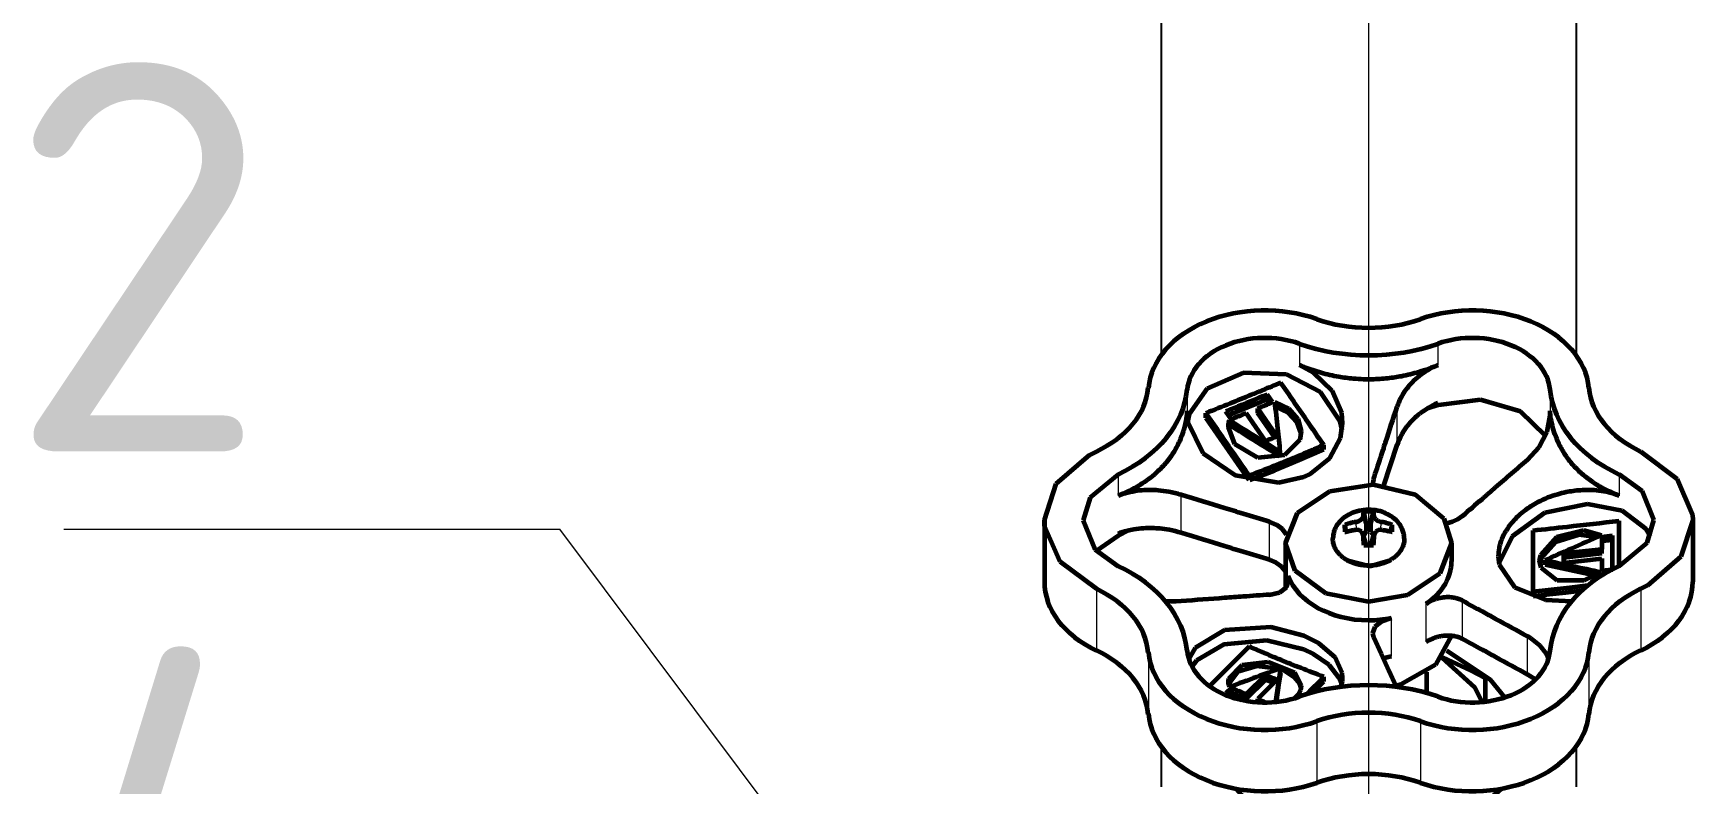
# Model space of a CAD drawing. Header units: millimetres. Extents: x -718 to 68664, y -49984 to -979.
# Drawn here: x 13540 to 14820, y -23322 to -22744 of the extents above; entities that cross this region are included whole.
import ezdxf

# ---------------------------------------------------------------- set-up
doc = ezdxf.new("R2010")
doc.units = ezdxf.units.MM
doc.linetypes.add('K5LT_BASIC', pattern=[0])
doc.layers.add('Text', color=7, linetype='Continuous', lineweight=15)
doc.layers.add('ХВС (В1)_20', color=5, linetype='Continuous', lineweight=25)
doc.layers.add('Системный слой (1)', color=7, linetype='Continuous', true_color=0xc26c6c6c)
doc.styles.add('ISOCPEUR', font='isocpeur.ttf', dxfattribs={"width": 0.65})

# ---------------------------------------------------------------- blocks, each defined once
blk = doc.blocks.new('U656')
at = {"layer": 'Системный слой (1)', "color": 150, "linetype": 'K5LT_BASIC', "lineweight": 60, "true_color": 0x0080ff}
for p, q in [((799.53, 147.5), (800.69, 148.54)), ((797.37, 144.04), (799.53, 147.5)), ((796.35, 139.66), (797.37, 144.04)), ((796.63, 135.07), (796.35, 139.66)), ((798.16, 131), (796.63, 135.07)), ((811.36, 132.31), (809.13, 128.94)), ((800.69, 128.1), (798.16, 131)), ((809.13, 128.94), (807.74, 127.82))]:
    blk.add_line(p, q, dxfattribs=at)
blk = doc.blocks.new('U665')
at = {"layer": 'Системный слой (1)', "color": 150, "linetype": 'K5LT_BASIC', "lineweight": 60, "true_color": 0x0080ff}
for p, q in [((816.36, 116.81), (816.1, 117.34)), ((818.59, 114.24), (816.36, 116.81)), ((826.7, 117.34), (824.6, 114.54)), ((821.4, 113.32), (818.59, 114.24)), ((824.6, 114.54), (821.85, 113.34)), ((821.85, 113.34), (821.4, 113.32))]:
    blk.add_line(p, q, dxfattribs=at)
blk = doc.blocks.new('U666')
at = {"layer": 'Системный слой (1)', "color": 150, "linetype": 'K5LT_BASIC', "lineweight": 60, "true_color": 0x0080ff}
for p, q in [((830.27, 132.94), (830.26, 132.99)), ((830.68, 129.68), (830.27, 132.94)), ((829.79, 126.61), (830.68, 129.68)), ((827.9, 124.67), (829.79, 126.61))]:
    blk.add_line(p, q, dxfattribs=at)
blk = doc.blocks.new('U667')
at = {"layer": 'Системный слой (1)', "color": 150, "linetype": 'K5LT_BASIC', "lineweight": 60, "true_color": 0x0080ff}
for p, q in [((817.86, 119), (819.65, 116.85)), ((823.65, 117.23), (824.93, 119)), ((819.65, 116.85), (821.4, 116.32)), ((821.4, 116.32), (823.65, 117.23))]:
    blk.add_line(p, q, dxfattribs=at)
blk = doc.blocks.new('U668')
at = {"layer": 'Системный слой (1)', "color": 150, "linetype": 'K5LT_BASIC', "lineweight": 60, "true_color": 0x0080ff}
for p, q in [((818.19, 162.09), (820.94, 163.3)), ((820.94, 163.3), (821.4, 163.32)), ((821.4, 163.32), (824.2, 162.4)), ((816.1, 159.3), (818.19, 162.09)), ((824.2, 162.4), (826.43, 159.82)), ((826.43, 159.82), (826.7, 159.3))]:
    blk.add_line(p, q, dxfattribs=at)
blk = doc.blocks.new('U669')
at = {"layer": 'Системный слой (1)', "color": 150, "linetype": 'K5LT_BASIC', "lineweight": 60, "true_color": 0x0080ff}
for p, q in [((821.4, 160.32), (819.15, 159.41)), ((823.15, 159.78), (821.4, 160.32)), ((819.15, 159.41), (817.86, 157.64)), ((824.93, 157.64), (823.15, 159.78))]:
    blk.add_line(p, q, dxfattribs=at)
blk = doc.blocks.new('U670')
at = {"layer": 'Системный слой (1)', "color": 150, "linetype": 'K5LT_BASIC', "lineweight": 60, "true_color": 0x0080ff}
for p, q in [((808.74, 135.83), (808.63, 136.24)), ((810.24, 133.15), (808.74, 135.83)), ((812.51, 131.94), (810.24, 133.15))]:
    blk.add_line(p, q, dxfattribs=at)
blk = doc.blocks.new('U671')
at = {"layer": 'Системный слой (1)', "color": 150, "linetype": 'K5LT_BASIC', "lineweight": 60, "true_color": 0x0080ff}
for p, q in [((817.51, 143.97), (819.63, 144.72)), ((819.63, 144.72), (821.96, 143.8)), ((815.75, 141.62), (817.51, 143.97)), ((821.96, 143.8), (823.63, 141.32)), ((815.1, 138.32), (815.75, 141.62)), ((823.63, 141.32), (824.15, 137.98)), ((815.63, 135.32), (815.1, 138.32)), ((824.15, 137.98), (823.38, 134.74)), ((817.3, 132.83), (815.63, 135.32)), ((823.38, 134.74), (821.54, 132.52)), ((819.63, 131.92), (817.3, 132.83)), ((821.54, 132.52), (819.63, 131.92))]:
    blk.add_line(p, q, dxfattribs=at)
blk = doc.blocks.new('U672')
at = {"layer": 'Системный слой (1)', "color": 150, "linetype": 'K5LT_BASIC', "lineweight": 60, "true_color": 0x0080ff}
for p, q in [((821.04, 145.41), (821.27, 145.95)), ((820.3, 144.65), (820.71, 144.97)), ((820.71, 144.97), (821.04, 145.41))]:
    blk.add_line(p, q, dxfattribs=at)
blk = doc.blocks.new('U673')
at = {"layer": 'Системный слой (1)', "color": 150, "linetype": 'K5LT_BASIC', "lineweight": 60, "true_color": 0x0080ff}
for p, q in [((815.66, 145.95), (815.84, 145.18)), ((815.84, 145.18), (816.24, 144.66)), ((816.24, 144.66), (816.78, 144.47)), ((816.78, 144.47), (816.89, 144.47)), ((816.89, 144.47), (817.01, 144.49)), ((817.01, 144.49), (817.12, 144.53))]:
    blk.add_line(p, q, dxfattribs=at)
blk = doc.blocks.new('U674')
at = {"layer": 'Системный слой (1)', "color": 150, "linetype": 'K5LT_BASIC', "lineweight": 60, "true_color": 0x0080ff}
for p, q in [((818.34, 145.95), (818.13, 145.46)), ((817.84, 145.04), (817.48, 144.72)), ((818.13, 145.46), (817.84, 145.04))]:
    blk.add_line(p, q, dxfattribs=at)
blk = doc.blocks.new('U675')
at = {"layer": 'Системный слой (1)', "color": 150, "linetype": 'K5LT_BASIC', "lineweight": 60, "true_color": 0x0080ff}
for p, q in [((815.14, 153.57), (815.15, 153.99)), ((815.14, 153.17), (815.14, 153.57)), ((815.16, 152.77), (815.14, 153.17))]:
    blk.add_line(p, q, dxfattribs=at)
blk = doc.blocks.new('U676')
at = {"layer": 'Системный слой (1)', "color": 150, "linetype": 'K5LT_BASIC', "lineweight": 60, "true_color": 0x0080ff}
for p, q in [((811.11, 137.36), (809.83, 136.78)), ((812.39, 137.94), (811.11, 137.36)), ((809.83, 136.78), (808.55, 136.2))]:
    blk.add_line(p, q, dxfattribs=at)
blk = doc.blocks.new('U677')
at = {"layer": 'Системный слой (1)', "color": 150, "linetype": 'K5LT_BASIC', "lineweight": 60, "true_color": 0x0080ff}
for p, q in [((812.49, 137.98), (812.39, 137.94)), ((812.59, 138), (812.49, 137.98)), ((812.7, 138.01), (812.59, 138)), ((813.19, 137.83), (812.7, 138.01)), ((813.6, 137.31), (813.19, 137.83)), ((813.86, 136.56), (813.6, 137.31))]:
    blk.add_line(p, q, dxfattribs=at)
blk = doc.blocks.new('U678')
at = {"layer": 'Системный слой (1)', "color": 150, "linetype": 'K5LT_BASIC', "lineweight": 60, "true_color": 0x0080ff}
for p, q in [((811.74, 125.12), (812.28, 125.78)), ((812.28, 125.78), (812.46, 126.08)), ((810.71, 124.45), (811.12, 124.64)), ((811.12, 124.64), (811.74, 125.12))]:
    blk.add_line(p, q, dxfattribs=at)
blk = doc.blocks.new('U679')
at = {"layer": 'Системный слой (1)', "color": 150, "linetype": 'K5LT_BASIC', "lineweight": 60, "true_color": 0x0080ff}
for p, q in [((824.28, 138), (824.15, 138.01)), ((824.41, 137.98), (824.28, 138)), ((824.54, 137.94), (824.41, 137.98))]:
    blk.add_line(p, q, dxfattribs=at)
blk = doc.blocks.new('U680')
at = {"layer": 'Системный слой (1)', "color": 150, "linetype": 'K5LT_BASIC', "lineweight": 60, "true_color": 0x0080ff}
for p, q in [((809.11, 125.46), (809.26, 125.65)), ((809.26, 125.65), (809.39, 125.86)), ((809.39, 125.86), (809.52, 126.08))]:
    blk.add_line(p, q, dxfattribs=at)
blk = doc.blocks.new('U681')
at = {"layer": 'Системный слой (1)', "color": 150, "linetype": 'K5LT_BASIC', "lineweight": 60, "true_color": 0x0080ff}
for p, q in [((826.05, 126.08), (827.04, 125.17)), ((827.04, 125.17), (828.22, 124.55)), ((828.22, 124.55), (829.46, 124.32)), ((829.46, 124.32), (829.52, 124.32)), ((829.52, 124.32), (829.62, 124.32)), ((829.62, 124.32), (829.72, 124.32)), ((829.72, 124.32), (829.82, 124.33))]:
    blk.add_line(p, q, dxfattribs=at)
blk = doc.blocks.new('U682')
at = {"layer": 'Системный слой (1)', "color": 150, "linetype": 'K5LT_BASIC', "lineweight": 60, "true_color": 0x0080ff}
for p, q in [((810.73, 137.19), (810.81, 136.99)), ((810.81, 136.99), (810.87, 136.78)), ((810.87, 136.78), (810.93, 136.56))]:
    blk.add_line(p, q, dxfattribs=at)
blk = doc.blocks.new('U683')
at = {"layer": 'Системный слой (1)', "color": 150, "linetype": 'K5LT_BASIC', "lineweight": 60, "true_color": 0x0080ff}
for p, q in [((821.17, 132.3), (821.29, 131.85)), ((821.29, 131.85), (821.48, 131.43)), ((821.48, 131.43), (821.73, 131.07))]:
    blk.add_line(p, q, dxfattribs=at)
blk = doc.blocks.new('U684')
at = {"layer": 'Системный слой (1)', "color": 150, "linetype": 'K5LT_BASIC', "lineweight": 60, "true_color": 0x0080ff}
for p, q in [((817.98, 128.25), (816.22, 127.05)), ((818.62, 128.32), (817.98, 128.25)), ((816.22, 127.05), (815.26, 124.68)), ((815.26, 124.68), (815.15, 122.65))]:
    blk.add_line(p, q, dxfattribs=at)
blk = doc.blocks.new('U685')
at = {"layer": 'Системный слой (1)', "color": 150, "linetype": 'K5LT_BASIC', "lineweight": 60, "true_color": 0x0080ff}
for p, q in [((820.15, 127.25), (818.09, 128.27)), ((821.97, 124.72), (820.15, 127.25)), ((822.64, 121.43), (821.97, 124.72)), ((822.11, 118.76), (822.64, 121.43)), ((820.7, 116.91), (822.11, 118.76)), ((820.14, 116.59), (820.7, 116.91))]:
    blk.add_line(p, q, dxfattribs=at)
blk = doc.blocks.new('U686')
at = {"layer": 'Системный слой (1)', "color": 150, "linetype": 'K5LT_BASIC', "lineweight": 60, "true_color": 0x0080ff}
for p, q in [((810.59, 151.6), (810.13, 151.95)), ((811.83, 149.48), (810.59, 151.6)), ((812.12, 146.17), (811.83, 149.48)), ((811.43, 143.32), (812.12, 146.17)), ((810.24, 141.35), (811.07, 142.57)), ((811.07, 142.57), (811.43, 143.32)), ((809.26, 140.58), (810.24, 141.35)), ((808.74, 140.39), (809.26, 140.58))]:
    blk.add_line(p, q, dxfattribs=at)
blk = doc.blocks.new('U687')
at = {"layer": 'Системный слой (1)', "color": 150, "linetype": 'K5LT_BASIC', "lineweight": 60, "true_color": 0x0080ff}
for p, q in [((829.52, 152.32), (828.93, 152.27)), ((829.62, 152.32), (829.52, 152.32)), ((829.72, 152.31), (829.62, 152.32)), ((829.82, 152.31), (829.72, 152.31)), ((826.57, 151.09), (824.86, 148.6)), ((828.93, 152.27), (826.57, 151.09)), ((824.86, 148.6), (824.31, 145.24)), ((824.31, 145.24), (824.75, 143.32))]:
    blk.add_line(p, q, dxfattribs=at)
blk = doc.blocks.new('U688')
at = {"layer": 'Системный слой (1)', "color": 150, "linetype": 'K5LT_BASIC', "lineweight": 60, "true_color": 0x0080ff}
for p, q in [((829.56, 152.15), (828.98, 152.28)), ((831.54, 150.76), (829.56, 152.15)), ((832.77, 147.98), (831.54, 150.76)), ((832.62, 144.64), (832.77, 147.98)), ((831.27, 142.03), (832.62, 144.64)), ((829, 140.5), (831.27, 142.03)), ((828.34, 140.35), (829, 140.5))]:
    blk.add_line(p, q, dxfattribs=at)
blk = doc.blocks.new('U689')
at = {"layer": 'Системный слой (1)', "color": 150, "linetype": 'K5LT_BASIC', "lineweight": 60, "true_color": 0x0080ff}
for p, q in [((832.76, 142.58), (833.35, 143.65)), ((824.75, 143.32), (825.01, 142.77)), ((825.01, 142.77), (826.18, 141.32)), ((831.36, 141.13), (832.76, 142.58)), ((826.18, 141.32), (827.72, 140.49)), ((829.65, 140.39), (831.36, 141.13)), ((827.72, 140.49), (828.87, 140.32)), ((828.87, 140.32), (829.65, 140.39))]:
    blk.add_line(p, q, dxfattribs=at)
blk = doc.blocks.new('U690')
at = {"layer": 'Системный слой (1)', "color": 150, "linetype": 'K5LT_BASIC', "lineweight": 60, "true_color": 0x0080ff}
for p, q in [((810.84, 140.91), (811.9, 142.13)), ((811.9, 142.13), (812.5, 143.32)), ((809.64, 140.35), (810.84, 140.91)), ((808.55, 140.45), (808.79, 140.38)), ((808.79, 140.38), (809.03, 140.33)), ((809.03, 140.33), (809.28, 140.32)), ((809.28, 140.32), (809.64, 140.35))]:
    blk.add_line(p, q, dxfattribs=at)
blk = doc.blocks.new('U691')
at = {"layer": 'Системный слой (1)', "color": 150, "linetype": 'K5LT_BASIC', "lineweight": 60, "true_color": 0x0080ff}
for p, q in [((811.57, 151.68), (810.71, 152.18)), ((812.92, 149.44), (811.57, 151.68)), ((813.16, 145.85), (812.92, 149.44)), ((812.5, 143.32), (813.16, 145.85))]:
    blk.add_line(p, q, dxfattribs=at)
blk = doc.blocks.new('U692')
at = {"layer": 'Системный слой (1)', "color": 150, "linetype": 'K5LT_BASIC', "lineweight": 60, "true_color": 0x0080ff}
for p, q in [((815.55, 125.64), (815.69, 124.39)), ((815.69, 124.39), (815.83, 123.13)), ((815.83, 123.13), (815.97, 121.87))]:
    blk.add_line(p, q, dxfattribs=at)
blk = doc.blocks.new('U693')
at = {"layer": 'Системный слой (1)', "color": 150, "linetype": 'K5LT_BASIC', "lineweight": 60, "true_color": 0x0080ff}
for p, q in [((817.68, 123.4), (817.96, 124.71)), ((817.4, 122.09), (817.68, 123.4)), ((817.12, 120.78), (817.4, 122.09))]:
    blk.add_line(p, q, dxfattribs=at)
blk = doc.blocks.new('U694')
at = {"layer": 'Системный слой (1)', "color": 150, "linetype": 'K5LT_BASIC', "lineweight": 60, "true_color": 0x0080ff}
for p, q in [((818.47, 125.02), (818.09, 125.11)), ((819.7, 123.91), (818.47, 125.02)), ((820.26, 122.08), (819.7, 123.91)), ((820.08, 120.76), (820.26, 122.08))]:
    blk.add_line(p, q, dxfattribs=at)
blk = doc.blocks.new('U695')
at = {"layer": 'Системный слой (1)', "color": 150, "linetype": 'K5LT_BASIC', "lineweight": 60, "true_color": 0x0080ff}
for p, q in [((816.75, 123.78), (817.73, 125.02)), ((817.73, 125.02), (818.27, 125.13)), ((818.27, 125.13), (818.73, 125.05)), ((818.73, 125.05), (820.12, 123.81)), ((816.75, 121.69), (816.75, 123.78)), ((820.12, 123.81), (820.62, 121.72)), ((817.39, 120.37), (816.75, 121.69)), ((820.62, 121.72), (820.25, 120.37))]:
    blk.add_line(p, q, dxfattribs=at)
blk = doc.blocks.new('U696')
at = {"layer": 'Системный слой (1)', "color": 150, "linetype": 'K5LT_BASIC', "lineweight": 60, "true_color": 0x0080ff}
for p, q in [((815.91, 125.64), (816.06, 124.23)), ((816.06, 124.23), (816.22, 122.81)), ((816.22, 122.81), (816.38, 121.39))]:
    blk.add_line(p, q, dxfattribs=at)
blk = doc.blocks.new('U697')
at = {"layer": 'Системный слой (1)', "color": 150, "linetype": 'K5LT_BASIC', "lineweight": 60, "true_color": 0x0080ff}
for p, q in [((824.5, 147.49), (825.24, 145.58)), ((825.24, 145.58), (826.02, 143.68)), ((826.02, 143.68), (826.84, 141.78))]:
    blk.add_line(p, q, dxfattribs=at)
blk = doc.blocks.new('U698')
at = {"layer": 'Системный слой (1)', "color": 150, "linetype": 'K5LT_BASIC', "lineweight": 60, "true_color": 0x0080ff}
for p, q in [((829.9, 148.13), (829.5, 149.13)), ((830.31, 147.12), (829.9, 148.13)), ((830.73, 146.12), (830.31, 147.12))]:
    blk.add_line(p, q, dxfattribs=at)
blk = doc.blocks.new('U699')
at = {"layer": 'Системный слой (1)', "color": 150, "linetype": 'K5LT_BASIC', "lineweight": 60, "true_color": 0x0080ff}
for p, q in [((808.55, 149.04), (808.69, 149.09)), ((808.69, 149.09), (808.83, 149.12)), ((808.83, 149.12), (808.97, 149.13)), ((808.97, 149.13), (809.21, 149.1)), ((809.21, 149.1), (810.25, 148.08)), ((810.25, 148.08), (810.49, 146.1)), ((810.49, 146.1), (809.66, 144.04)), ((807.96, 143.76), (807.67, 144.07)), ((808.3, 143.57), (807.96, 143.76)), ((808.65, 143.51), (808.3, 143.57)), ((809.66, 144.04), (808.65, 143.51))]:
    blk.add_line(p, q, dxfattribs=at)
blk = doc.blocks.new('U700')
at = {"layer": 'Системный слой (1)', "color": 150, "linetype": 'K5LT_BASIC', "lineweight": 60, "true_color": 0x0080ff}
for p, q in [((808.92, 145.85), (809.01, 146.07)), ((809.01, 146.07), (809.1, 146.28)), ((808.84, 145.64), (808.92, 145.85))]:
    blk.add_line(p, q, dxfattribs=at)
blk = doc.blocks.new('U701')
at = {"layer": 'Системный слой (1)', "color": 150, "linetype": 'K5LT_BASIC', "lineweight": 60, "true_color": 0x0080ff}
for p, q in [((828.5, 149.1), (828.38, 149.12)), ((828.62, 149.08), (828.5, 149.1)), ((828.74, 149.04), (828.62, 149.08)), ((829.68, 144.51), (830.15, 145.49)), ((830.15, 145.49), (830.16, 145.5)), ((828.07, 143.52), (828.94, 143.82)), ((828.94, 143.82), (829.68, 144.51))]:
    blk.add_line(p, q, dxfattribs=at)
blk = doc.blocks.new('U702')
at = {"layer": 'Системный слой (1)', "color": 150, "linetype": 'K5LT_BASIC', "lineweight": 60, "true_color": 0x0080ff}
for p, q in [((807.72, 148.53), (807.55, 148.13)), ((807.88, 148.92), (807.72, 148.53)), ((808.05, 149.32), (807.88, 148.92))]:
    blk.add_line(p, q, dxfattribs=at)
blk = doc.blocks.new('U703')
at = {"layer": 'Системный слой (1)', "color": 150, "linetype": 'K5LT_BASIC', "lineweight": 60, "true_color": 0x0080ff}
for p, q in [((809.63, 149.57), (808.61, 150.58)), ((810.65, 148.55), (809.63, 149.57)), ((811.67, 147.54), (810.65, 148.55))]:
    blk.add_line(p, q, dxfattribs=at)
blk = doc.blocks.new('U704')
at = {"layer": 'Системный слой (1)', "color": 150, "linetype": 'K5LT_BASIC', "lineweight": 60, "true_color": 0x0080ff}
for p, q in [((808.42, 142.67), (807.97, 143.12)), ((808.87, 142.22), (808.42, 142.67)), ((809.32, 141.78), (808.87, 142.22))]:
    blk.add_line(p, q, dxfattribs=at)
blk = doc.blocks.new('U705')
at = {"layer": 'Системный слой (1)', "color": 150, "linetype": 'K5LT_BASIC', "lineweight": 60, "true_color": 0x0080ff}
for p, q in [((809.71, 148.42), (808.79, 149.11)), ((810.15, 146.95), (809.71, 148.42)), ((809.94, 145.23), (810.15, 146.95)), ((809.31, 144.05), (809.75, 144.73)), ((809.75, 144.73), (809.91, 145.12)), ((808.47, 143.53), (808.78, 143.63)), ((808.78, 143.63), (809.31, 144.05))]:
    blk.add_line(p, q, dxfattribs=at)
blk = doc.blocks.new('U706')
at = {"layer": 'Системный слой (1)', "color": 150, "linetype": 'K5LT_BASIC', "lineweight": 60, "true_color": 0x0080ff}
for p, q in [((808.14, 145.34), (807.4, 145.45)), ((808.88, 145.23), (808.14, 145.34)), ((809.62, 145.12), (808.88, 145.23))]:
    blk.add_line(p, q, dxfattribs=at)
blk = doc.blocks.new('U707')
at = {"layer": 'Системный слой (1)', "color": 150, "linetype": 'K5LT_BASIC', "lineweight": 60, "true_color": 0x0080ff}
for p, q in [((808.12, 142.62), (808.4, 142.34)), ((808.4, 142.34), (808.68, 142.06)), ((808.68, 142.06), (808.96, 141.78))]:
    blk.add_line(p, q, dxfattribs=at)
blk = doc.blocks.new('U708')
at = {"layer": 'Системный слой (1)', "color": 150, "linetype": 'K5LT_BASIC', "lineweight": 60, "true_color": 0x0080ff}
for p, q in [((826.21, 146.87), (827.26, 148.63)), ((827.26, 148.63), (828.56, 149.13)), ((828.56, 149.13), (828.74, 149.12)), ((828.74, 149.12), (828.92, 149.09)), ((828.92, 149.09), (829.1, 149.04)), ((826.4, 144.8), (826.21, 146.87)), ((827.6, 143.63), (826.4, 144.8)), ((830.53, 145.54), (830.02, 144.48)), ((828.25, 143.51), (827.6, 143.63)), ((829.21, 143.77), (828.25, 143.51)), ((830.02, 144.48), (829.21, 143.77))]:
    blk.add_line(p, q, dxfattribs=at)
blk = doc.blocks.new('U709')
at = {"layer": 'Системный слой (1)', "color": 150, "linetype": 'K5LT_BASIC', "lineweight": 60, "true_color": 0x0080ff}
for p, q in [((827.7, 149.76), (826.11, 148.66)), ((829.3, 150.86), (827.7, 149.76)), ((826.11, 148.66), (824.52, 147.56))]:
    blk.add_line(p, q, dxfattribs=at)
blk = doc.blocks.new('U710')
at = {"layer": 'Системный слой (1)', "color": 150, "linetype": 'K5LT_BASIC', "lineweight": 60, "true_color": 0x0080ff}
for p, q in [((808.26, 145.37), (807.4, 145.5)), ((809.12, 145.25), (808.26, 145.37)), ((809.98, 145.12), (809.12, 145.25))]:
    blk.add_line(p, q, dxfattribs=at)
blk = doc.blocks.new('U711')
at = {"layer": 'Системный слой (1)', "color": 150, "linetype": 'K5LT_BASIC', "lineweight": 60, "true_color": 0x0080ff}
for p, q in [((818.33, 140.02), (817.86, 138.23)), ((817.86, 138.23), (818.33, 136.62))]:
    blk.add_line(p, q, dxfattribs=at)
blk = doc.blocks.new('U712')
at = {"layer": 'Системный слой (1)', "color": 150, "linetype": 'K5LT_BASIC', "lineweight": 60, "true_color": 0x0080ff}
for p, q in [((820.23, 138.68), (820.21, 138.72)), ((820.53, 138.5), (820.23, 138.68))]:
    blk.add_line(p, q, dxfattribs=at)
blk = doc.blocks.new('U713')
at = {"layer": 'Системный слой (1)', "color": 150, "linetype": 'K5LT_BASIC', "lineweight": 60, "true_color": 0x0080ff}
for p, q in [((820.21, 137.91), (820.49, 138.13)), ((820.49, 138.13), (820.53, 138.13))]:
    blk.add_line(p, q, dxfattribs=at)
blk = doc.blocks.new('U714')
at = {"layer": 'Системный слой (1)', "color": 150, "linetype": 'K5LT_BASIC', "lineweight": 60, "true_color": 0x0080ff}
for p, q in [((820.27, 137.89), (820.23, 137.89)), ((820.3, 137.88), (820.27, 137.89)), ((820.34, 137.87), (820.3, 137.88)), ((820.52, 137.76), (820.34, 137.87)), ((820.63, 137.55), (820.52, 137.76)), ((820.65, 137.3), (820.63, 137.55))]:
    blk.add_line(p, q, dxfattribs=at)
blk = doc.blocks.new('U715')
at = {"layer": 'Системный слой (1)', "color": 150, "linetype": 'K5LT_BASIC', "lineweight": 60, "true_color": 0x0080ff}
for p, q in [((820.23, 138.75), (820.27, 138.75)), ((820.27, 138.75), (820.3, 138.75)), ((820.3, 138.75), (820.34, 138.76)), ((820.34, 138.76), (820.52, 138.88)), ((820.52, 138.88), (820.63, 139.08)), ((820.63, 139.08), (820.65, 139.34))]:
    blk.add_line(p, q, dxfattribs=at)
blk = doc.blocks.new('U716')
at = {"layer": 'Системный слой (1)', "color": 150, "linetype": 'K5LT_BASIC', "lineweight": 60, "true_color": 0x0080ff}
for p, q in [((810.79, 132.66), (808.52, 130.16)), ((808.52, 130.16), (807.39, 129.59))]:
    blk.add_line(p, q, dxfattribs=at)
blk = doc.blocks.new('U717')
at = {"layer": 'Системный слой (1)', "color": 150, "linetype": 'K5LT_BASIC', "lineweight": 60, "true_color": 0x0080ff}
for p, q in [((810.84, 132.62), (810.34, 131.52)), ((810.34, 131.52), (809.81, 130.42)), ((809.81, 130.42), (809.25, 129.32))]:
    blk.add_line(p, q, dxfattribs=at)

msp = doc.modelspace()

# ---------------------------------------------------------------- linework, layer by layer
at = {"layer": 'Text'}
msp.add_line((14569.6, -22177.7), (14569.6, -25764.9), dxfattribs=at)
for points in [[(13563.5, -23126), (13946, -23126)], [(14432.1, -23774.8), (13946, -23126)]]:
    msp.add_lwpolyline(points, dxfattribs=at)
at = {"layer": 'ХВС (В1)_20'}
for p, q in [((14409.6, -22360.4), (14409.6, -22991.9)), ((14729.6, -22360.4), (14729.6, -22991.9)), ((14409.6, -23293.5), (14409.6, -23324.4)), ((14729.6, -23293.5), (14729.6, -23324.4))]:
    msp.add_line(p, q, dxfattribs=at)
at = {"layer": 'ХВС (В1)_20', "lineweight": 18}
for p, q in [((14516.3, -22983), (14516.3, -22999.5)), ((14622.9, -22983), (14622.9, -22999.5)), ((14429.7, -23018.3), (14429.7, -23034.8)), ((14709.5, -23018.3), (14709.5, -23034.8)), ((14591.6, -23060.8), (14591.6, -23031.5)), ((14622.9, -23028.8), (14622.9, -23030.4)), ((14376.4, -23083.7), (14376.4, -23100.1)), ((14762.8, -23083.7), (14762.8, -23100.1)), ((14573.4, -23091.5), (14573.4, -23087.5)), ((14425.1, -23128.8), (14425.1, -23099.4)), ((14493.3, -23149.6), (14493.3, -23120.2)), ((14560.7, -23126.4), (14559.4, -23120.4)), ((14567.7, -23127.6), (14565.3, -23116.2)), ((14571.4, -23127.6), (14573.9, -23116.2)), ((14578.5, -23126.4), (14579.8, -23120.4)), ((14376.4, -23129.5), (14376.4, -23131)), ((14567.6, -23138.2), (14565.3, -23130.6)), ((14571.6, -23138.2), (14573.9, -23130.6)), ((14507.5, -23168.3), (14507.5, -23161.8)), ((14359.8, -23172), (14359.8, -23219.4)), ((14779.4, -23172), (14779.4, -23219.4)), ((14614.1, -23212.7), (14614.1, -23183.3)), ((14642.1, -23210.4), (14642.1, -23181)), ((14587.2, -23223.7), (14587.2, -23194.3)), ((14692, -23237.8), (14692, -23208.4)), ((14399.8, -23221), (14399.8, -23268.4)), ((14739.4, -23221), (14739.4, -23268.4)), ((14529.6, -23274), (14529.6, -23321.4)), ((14609.6, -23274), (14609.6, -23321.4))]:
    msp.add_line(p, q, dxfattribs=at)
at = {"layer": 'ХВС (В1)_20', "lineweight": 60}
for p, q in [((14498.9, -23054.3), (14484.1, -23032.8)), ((14484.1, -23036.4), (14484.1, -23032.8)), ((14491.5, -23025.7), (14491.5, -23022.1)), ((14495.6, -23028), (14491.5, -23022.1)), ((14493.7, -23028.8), (14491.5, -23025.7)), ((14622.9, -23030.4), (14615, -23032.9)), ((14444.2, -23040), (14444.2, -23036.4)), ((14463.6, -23041.1), (14459.5, -23035.2)), ((14462.3, -23045.6), (14462.3, -23042)), ((14490, -23058), (14475.1, -23036.5)), ((14497, -23055.1), (14484.1, -23036.4)), ((14501.5, -23070), (14501.5, -23066.5)), ((14535, -23064.6), (14535, -23061)), ((14581.4, -23092.2), (14591.6, -23060.8)), ((14477.4, -23087.8), (14477.4, -23084.5)), ((14319.6, -23119), (14319.6, -23166.4)), ((14552.4, -23127.7), (14551.3, -23122.7)), ((14567.7, -23121.6), (14565.8, -23112.4)), ((14571.4, -23121.6), (14567.7, -23121.6)), ((14567.7, -23121.6), (14567.7, -23127.6)), ((14571.4, -23121.6), (14573.4, -23112.4)), ((14571.4, -23127.6), (14571.4, -23121.6)), ((14586.8, -23127.7), (14587.9, -23122.7)), ((14762.8, -23154.3), (14762.8, -23119.5)), ((14819.6, -23119), (14819.6, -23166.4)), ((14376.4, -23131), (14359.8, -23142.7)), ((14384, -23127.1), (14376.4, -23131)), ((14567.6, -23137.7), (14565.1, -23129.6)), ((14571.6, -23137.7), (14574, -23129.6)), ((14696.3, -23126.9), (14696.3, -23173.9)), ((14749.5, -23131.7), (14757.7, -23130.7)), ((14749.5, -23131.7), (14749.5, -23141.2)), ((14757.7, -23134.3), (14749.5, -23135.2)), ((14757.7, -23156.9), (14757.7, -23130.7)), ((14505.6, -23136.7), (14505.6, -23171.3)), ((14567.6, -23137.7), (14567.7, -23138.2)), ((14571.5, -23138.2), (14571.6, -23137.7)), ((14633.6, -23136.7), (14633.6, -23150.8)), ((14719.9, -23144.5), (14749.5, -23141.2)), ((14719.9, -23144.5), (14719.9, -23151.8)), ((14749.5, -23144.7), (14719.9, -23148.1)), ((14719.9, -23151.8), (14749.5, -23148.5)), ((14749.5, -23144.7), (14749.5, -23141.2)), ((14749.5, -23148.5), (14749.5, -23157.8)), ((14705.7, -23153.4), (14705.7, -23149.8)), ((14749.5, -23157.8), (14757.7, -23156.9)), ((14696.3, -23177.5), (14696.3, -23173.9)), ((14490, -23238.4), (14475.1, -23253.2)), ((14490, -23242), (14490, -23238.4)), ((14501.5, -23236.7), (14501.5, -23233.1)), ((14614.6, -23252.3), (14614.6, -23236)), ((14463.6, -23248.4), (14459.5, -23252.4)), ((14463.6, -23252), (14463.6, -23248.4)), ((14490, -23242), (14475.1, -23256.8)), ((14498.9, -23242), (14484.1, -23256.8)), ((14535, -23243.3), (14535, -23239.7)), ((14659.6, -23240.4), (14659.6, -23258.8)), ((14463.6, -23252), (14462.1, -23253.5)), ((14475.1, -23256.8), (14475.1, -23253.2)), ((14484.1, -23259.2), (14484.1, -23256.8))]:
    msp.add_line(p, q, dxfattribs=at)
msp.add_arc((15045.2, -21869.7), 1496.4, 247.9772, 248.2384, dxfattribs=at)
for centre, major_axis, start_param, end_param in [((14489.6, -23021), (-90, 0), 4.251835, 6.220141), ((14649.6, -23021), (-90, 0), 3.204637, 5.172943), ((14569.6, -22907), (90, 0), 4.251835, 5.172943), ((14489.6, -23021), (-60, 0), 4.251835, 6.220141), ((14649.6, -23021), (60, 0), 0.063045, 2.03135), ((14569.6, -22907), (120, 0), 4.251835, 5.172943), ((14309.9, -23013), (90, 0), 5.299033, 6.220141), ((14309.9, -23013), (120, 0), 5.299033, 6.220141), ((14829.2, -23013), (120, 0), 3.204637, 4.125745), ((14829.2, -23013), (-90, 0), 0.063045, 0.984153), ((14309.9, -23225), (-120, 0), 3.204637, 4.125745), ((14569.6, -23150.8), (-64, 0), 0.245, 1.570796), ((14569.6, -23150.8), (64, 0), 5.480988, 6.283185), ((14829.2, -23225), (-120, 0), 5.299033, 6.220141), ((14409.6, -23166.4), (90, 0), 3.141593, 4.125745), ((14309.9, -23225), (90, 0), 0.063045, 0.984153), ((14829.2, -23225), (-90, 0), 5.299033, 6.220141), ((14729.6, -23166.4), (-90, 0), 2.15744, 3.141593), ((14569.6, -23150.8), (64, 0), 4.712389, 4.990987), ((14309.9, -23272.4), (90, 0), 0.063045, 0.984153), ((14489.6, -23217), (90, 0), 3.204637, 5.172943), ((14489.6, -23217), (-60, 0), 0.063045, 2.03135), ((14649.6, -23217), (90, 0), 4.251835, 6.220141), ((14649.6, -23217), (60, 0), 4.251835, 6.220141), ((14829.2, -23272.4), (-90, 0), 5.299033, 6.220141), ((14569.6, -23331), (-120, 0), 4.251835, 5.172943), ((14489.6, -23264.3), (90, 0), 3.204637, 5.172943), ((14569.6, -23331), (-90, 0), 4.251835, 5.172943), ((14649.6, -23264.3), (90, 0), 4.251835, 6.220141), ((14569.6, -23378.4), (-90, 0), 4.251835, 5.172943)]:
    msp.add_ellipse(centre, major_axis=major_axis, ratio=0.707107, start_param=start_param, end_param=end_param, dxfattribs=at)
at = {"layer": 'ХВС (В1)_20', "lineweight": 18}
msp.add_ellipse((14569.6, -23133.1), major_axis=(-27.5, 0), ratio=0.707107, start_param=0, end_param=3.141593, dxfattribs=at)
at = {"layer": 'ХВС (В1)_20', "lineweight": 60}
for points, knots in [([(14622.9, -22999.5), (14618.2, -23001.5), (14609.1, -23004.9), (14596.1, -23008.1), (14585.9, -23009.6), (14576.2, -23010.5), (14567.2, -23010.6), (14556.6, -23010), (14545.6, -23008.6), (14533, -23005.7), (14523, -23002.3), (14517.5, -23000), (14516.3, -22999.5)], [0, 0, 0, 0, 1.854842, 3.499918, 4.73635, 5.487068, 6.957013, 7.886095, 9.219697, 10.871305, 12.490285, 13, 13, 13, 13]), ([(14622.9, -22999.5), (14620.1, -23000.7), (14615.2, -23003.2), (14608.6, -23007.7), (14603.4, -23012.4), (14599.1, -23017.3), (14595.6, -23022.5), (14593.1, -23027.2), (14592, -23030.3), (14591.6, -23031.5)], [0, 0, 0, 0, 1.818825, 3.386072, 4.938759, 6.313147, 7.708369, 9.13365, 10, 10, 10, 10]), ([(14501.8, -23012.9), (14497.2, -23014.9), (14489.7, -23018.1), (14476.7, -23023.5), (14462.1, -23029.4), (14450.4, -23034), (14444.2, -23036.4)], [0, 0, 0, 0, 1.672477, 2.72387, 4.738499, 7, 7, 7, 7]), ([(14535, -23061), (14530.6, -23054.7), (14519.5, -23038.6), (14508.5, -23022.6), (14501.8, -23012.9)], [0, 0, 0, 0, 1.976899, 5, 5, 5, 5]), ([(14491.5, -23022.1), (14482.9, -23025.7), (14472.2, -23030.1), (14461.6, -23034.4), (14459.5, -23035.2)], [0, 0, 0, 0, 4.059731, 5, 5, 5, 5]), ([(14501.5, -23066.5), (14500.9, -23060.4), (14499.5, -23047.5), (14498.1, -23034.6), (14497.4, -23027.7)], [0, 0, 0, 0, 2.340092, 5, 5, 5, 5]), ([(14573.4, -23087.5), (14575.2, -23082), (14578.3, -23072.4), (14584.4, -23053.8), (14588.6, -23040.7), (14591.6, -23031.5)], [0, 0, 0, 0, 1.796729, 3.052013, 6, 6, 6, 6]), ([(14622.9, -23028.8), (14620.4, -23029.9), (14615.9, -23032.2), (14610.5, -23035.8), (14606.3, -23039.1), (14602.5, -23042.7), (14599.3, -23046.4), (14596.7, -23050.1), (14594.1, -23054.6), (14592.5, -23058.2), (14591.6, -23060.8)], [0, 0, 0, 0, 1.821115, 3.379413, 4.39742, 5.574513, 7.068766, 7.964415, 8.880783, 11, 11, 11, 11]), ([(14429.7, -23034.8), (14429.5, -23036.7), (14429, -23041.6), (14427.4, -23048.4), (14425.2, -23055), (14422.7, -23060.6), (14419.1, -23067.1), (14414.1, -23074.2), (14407.9, -23080.8), (14401.5, -23086.3), (14394.3, -23091.5), (14385.9, -23096.2), (14379.3, -23099), (14376.4, -23100.1)], [0, 0, 0, 0, 0.938003, 2.408157, 3.400929, 4.343765, 5.400831, 7.02675, 8.565173, 9.702377, 10.921844, 12.641455, 14, 14, 14, 14]), ([(14477.4, -23084.5), (14473, -23078.2), (14461.9, -23062.2), (14450.9, -23046.1), (14444.2, -23036.4)], [0, 0, 0, 0, 1.976899, 5, 5, 5, 5]), ([(14501.5, -23066.5), (14495.4, -23062.7), (14482.3, -23054.5), (14469.3, -23046.4), (14462.3, -23042)], [0, 0, 0, 0, 2.340092, 5, 5, 5, 5]), ([(14501.5, -23070), (14493.7, -23065.2), (14480.6, -23057), (14467.6, -23048.9), (14462.3, -23045.6)], [0, 0, 0, 0, 2.991494, 5, 5, 5, 5]), ([(14762.8, -23100.1), (14758.5, -23098.5), (14750.8, -23095), (14741.1, -23089), (14733.2, -23082.7), (14726.8, -23076.2), (14721.5, -23069.2), (14717.1, -23062), (14712.9, -23052.7), (14710.5, -23043.5), (14709.6, -23036.8), (14709.5, -23034.8)], [0, 0, 0, 0, 1.67657, 3.178896, 4.393608, 5.661418, 6.866, 8.02582, 9.169165, 11.154957, 12, 12, 12, 12]), ([(14477.4, -23084.5), (14483.3, -23082.3), (14494.2, -23078.1), (14510.1, -23071.7), (14523.5, -23066.1), (14531.8, -23062.4), (14535, -23061)], [0, 0, 0, 0, 2.146332, 3.974264, 5.817659, 7, 7, 7, 7]), ([(14642.1, -23115.6), (14647.1, -23111.3), (14655.6, -23104), (14672.2, -23089.6), (14683.8, -23079.5), (14692, -23072.4)], [0, 0, 0, 0, 1.796729, 3.052013, 6, 6, 6, 6]), ([(14425.1, -23099.4), (14422, -23098.5), (14416.1, -23097.1), (14408, -23096), (14401.6, -23095.8), (14395.6, -23095.9), (14389.1, -23096.6), (14382.4, -23098.1), (14378.2, -23099.4), (14376.4, -23100.1)], [0, 0, 0, 0, 1.895858, 3.525211, 4.773633, 5.69667, 7.116945, 8.737444, 10, 10, 10, 10]), ([(14762.8, -23100.1), (14760.2, -23099.1), (14755.2, -23097.6), (14747.3, -23096.2), (14740, -23095.7), (14733.3, -23095.9), (14727.3, -23096.5), (14721.5, -23097.5), (14714.9, -23099.1), (14707.6, -23101.6), (14700.8, -23104.7), (14695.1, -23108), (14690, -23111.5), (14685.6, -23115.1), (14681.3, -23119.4), (14677.3, -23124.3), (14673.6, -23130.3), (14671.3, -23135.9), (14669.9, -23141.5), (14669.6, -23144.7), (14669.6, -23146.7)], [0, 0, 0, 0, 1.489396, 2.806298, 4.074405, 5.183184, 6.086701, 6.977433, 8.042671, 9.325288, 10.720378, 11.710057, 12.638762, 13.830395, 14.694932, 15.930426, 17.292771, 18.840085, 19.64394, 21, 21, 21, 21]), ([(14493.3, -23120.2), (14486.5, -23118.2), (14474.9, -23114.7), (14452.2, -23107.7), (14436.3, -23102.9), (14425.1, -23099.4)], [0, 0, 0, 0, 1.796729, 3.052013, 6, 6, 6, 6]), ([(14597.1, -23133.1), (14597.1, -23132.4), (14597, -23131.6), (14596.8, -23129.9), (14596.6, -23129), (14596, -23127), (14595.6, -23125.9), (14594.5, -23123.7), (14593.8, -23122.6), (14592.1, -23120.3), (14591.1, -23119.2), (14588.6, -23117), (14587.1, -23116), (14583.9, -23114.1), (14582.1, -23113.3), (14578, -23111.9), (14575.6, -23111.4), (14570.7, -23110.9), (14568.2, -23110.9), (14563.4, -23111.5), (14561.1, -23112), (14556.7, -23113.5), (14554.7, -23114.4), (14551.1, -23116.6), (14549.5, -23117.9), (14546.9, -23120.5), (14545.8, -23121.8), (14544.2, -23124.4), (14543.6, -23125.7), (14542.8, -23128.1), (14542.5, -23129.2), (14542.2, -23131.2), (14542.1, -23132), (14542.1, -23132.9), (14542.1, -23133), (14542.1, -23133.1)], [0, 0, 0, 0, 0.635766, 0.635766, 1.413246, 1.413246, 2.327713, 2.327713, 3.379678, 3.379678, 4.572633, 4.572633, 5.934211, 5.934211, 7.351129, 7.351129, 9.133453, 9.133453, 10.915777, 10.915777, 12.647242, 12.647242, 14.299135, 14.299135, 15.85652, 15.85652, 17.158936, 17.158936, 18.280269, 18.280269, 19.242871, 19.242871, 19.926082, 19.926082, 20, 20, 20, 20]), ([(14559.4, -23120.4), (14559.1, -23120.5), (14558.5, -23120.6), (14557.7, -23120.7), (14556.8, -23120.9), (14555.6, -23121.2), (14554, -23121.7), (14552.5, -23122.2), (14551.6, -23122.5), (14551.3, -23122.7)], [0, 0, 0, 0, 1.184332, 2.06893, 2.846067, 4.560575, 6.344944, 8.911629, 10, 10, 10, 10]), ([(14559.4, -23120.4), (14559.9, -23120.3), (14561, -23120), (14562.4, -23119.4), (14563.7, -23118.7), (14564.4, -23118), (14564.8, -23117.5), (14565.1, -23117.1), (14565.2, -23116.8), (14565.3, -23116.5), (14565.3, -23116.3), (14565.3, -23116.2)], [0, 0, 0, 0, 2.075817, 4.244153, 6.255988, 8.344244, 9.11935, 9.876473, 10.814253, 11.502856, 12, 12, 12, 12]), ([(14565.8, -23112.4), (14565.7, -23112.7), (14565.6, -23113.3), (14565.4, -23114.5), (14565.4, -23115.5), (14565.3, -23116.2)], [0, 0, 0, 0, 1.827214, 3.321793, 6, 6, 6, 6]), ([(14573.4, -23112.4), (14571.7, -23112.3), (14569.2, -23112.2), (14566.6, -23112.3), (14565.8, -23112.4)], [0, 0, 0, 0, 3.30107, 5, 5, 5, 5]), ([(14573.9, -23116.2), (14573.8, -23116), (14573.8, -23115.6), (14573.7, -23114.8), (14573.6, -23113.8), (14573.5, -23113), (14573.4, -23112.6), (14573.4, -23112.4)], [0, 0, 0, 0, 1.127962, 2.052457, 4.702903, 6.700745, 8, 8, 8, 8]), ([(14573.9, -23116.2), (14573.9, -23116.5), (14574, -23117), (14574.6, -23117.9), (14575.6, -23118.7), (14576.7, -23119.4), (14577.5, -23119.7), (14578, -23119.9), (14578.5, -23120.1), (14578.9, -23120.2), (14579.3, -23120.3), (14579.6, -23120.4), (14579.8, -23120.4)], [0, 0, 0, 0, 1.865472, 4.020169, 6.500074, 8.746103, 9.879296, 10.351451, 11.2127, 11.71544, 12.461428, 13, 13, 13, 13]), ([(14587.9, -23122.7), (14587.1, -23122.3), (14585.6, -23121.8), (14583.3, -23121.1), (14581.4, -23120.7), (14580.1, -23120.5), (14579.8, -23120.4)], [0, 0, 0, 0, 2.131648, 3.875669, 6.089053, 7, 7, 7, 7]), ([(14587.9, -23128), (14587.9, -23126.6), (14587.9, -23124.8), (14587.9, -23123.1), (14587.9, -23122.7)], [0, 0, 0, 0, 3.536307, 5, 5, 5, 5]), ([(14696.3, -23126.9), (14705.1, -23125.9), (14727.3, -23123.5), (14749.4, -23121), (14762.8, -23119.5)], [0, 0, 0, 0, 1.976894, 5, 5, 5, 5]), ([(14425.1, -23128.8), (14422.1, -23127.9), (14416.6, -23126.5), (14409.2, -23125.5), (14402.5, -23125.1), (14395.8, -23125.2), (14389.3, -23126), (14382.7, -23127.4), (14378.7, -23128.6), (14376.4, -23129.5)], [0, 0, 0, 0, 1.83616, 3.304363, 4.385714, 5.755195, 7.300322, 8.364664, 10, 10, 10, 10]), ([(14493.3, -23149.6), (14486.5, -23147.5), (14474.9, -23144), (14452.2, -23137.1), (14436.3, -23132.2), (14425.1, -23128.8)], [0, 0, 0, 0, 1.796729, 3.052013, 6, 6, 6, 6]), ([(14597.1, -23133.1), (14597.1, -23133.5), (14597.1, -23133.9), (14597, -23134.7), (14597, -23135.2), (14596.8, -23136.3), (14596.7, -23136.9), (14596.3, -23138.1), (14596.1, -23138.7), (14595.7, -23139.8), (14595.4, -23140.4), (14595, -23141.1), (14595, -23141.3), (14594.6, -23142), (14594.2, -23142.5), (14593.4, -23143.6), (14593, -23144.2), (14592.1, -23145.3), (14591.6, -23145.8), (14590.6, -23146.7), (14590.1, -23147.1), (14589.5, -23147.6), (14589.4, -23147.7), (14588.6, -23148.3), (14588, -23148.8), (14587, -23149.3), (14586.8, -23149.5), (14586.1, -23149.9), (14585.6, -23150.2), (14584.3, -23150.9), (14583.4, -23151.2), (14581.7, -23151.9), (14580.9, -23152.2), (14579, -23152.8), (14578.1, -23153), (14576.1, -23153.5), (14575.1, -23153.6), (14573.1, -23153.9), (14572.1, -23154), (14569.9, -23154.1), (14568.9, -23154), (14566.7, -23153.9), (14565.7, -23153.8), (14563.6, -23153.6), (14562.6, -23153.4), (14560.6, -23152.9), (14559.6, -23152.7), (14557.8, -23152.1), (14556.9, -23151.7), (14555.2, -23151), (14554.3, -23150.6), (14553.2, -23150), (14552.9, -23149.8), (14552.2, -23149.4), (14551.7, -23149.1), (14550.7, -23148.4), (14550.2, -23148), (14549.5, -23147.5), (14549.4, -23147.4), (14548.7, -23146.9), (14548.2, -23146.3), (14547.4, -23145.5), (14547.1, -23145.3), (14546.4, -23144.5), (14546, -23144), (14545.2, -23142.9), (14544.8, -23142.3), (14544.2, -23141.3), (14544, -23140.9), (14543.6, -23140), (14543.3, -23139.4), (14542.9, -23138.2), (14542.7, -23137.6), (14542.4, -23136.4), (14542.3, -23135.8), (14542.1, -23134.5), (14542.1, -23133.9), (14542.1, -23133.3), (14542.1, -23133.2), (14542.1, -23133.1)], [0, 0, 0, 0, 0.287313, 0.287313, 0.670397, 0.670397, 1.14246, 1.14246, 1.623465, 1.623465, 2.111519, 2.111519, 2.22407, 2.22407, 2.73044, 2.73044, 3.250318, 3.250318, 3.786276, 3.786276, 4.241411, 4.241411, 4.340836, 4.340836, 4.913427, 4.913427, 5.093775, 5.093775, 5.502729, 5.502729, 6.108947, 6.108947, 6.731622, 6.731622, 7.369116, 7.369116, 8.022943, 8.022943, 8.693653, 8.693653, 9.382342, 9.382342, 10.068798, 10.068798, 10.737006, 10.737006, 11.387921, 11.387921, 12.022804, 12.022804, 12.641962, 12.641962, 12.902632, 12.902632, 13.243537, 13.243537, 13.754983, 13.754983, 13.828617, 13.828617, 14.395848, 14.395848, 14.648553, 14.648553, 15.153962, 15.153962, 15.678543, 15.678543, 16.011761, 16.011761, 16.509915, 16.509915, 16.996605, 16.996605, 17.473538, 17.473538, 17.945142, 17.945142, 18, 18, 18, 18]), ([(14551.3, -23128), (14552.2, -23127.8), (14553.9, -23127.4), (14556.6, -23126.8), (14558.3, -23126.6), (14559.4, -23126.4)], [0, 0, 0, 0, 2.197169, 3.704632, 6, 6, 6, 6]), ([(14565.3, -23130.6), (14565.3, -23130.9), (14565.3, -23131.5), (14565.4, -23132.2), (14565.4, -23133.1), (14565.5, -23134.2), (14565.6, -23136), (14565.7, -23137.4), (14565.8, -23138.3)], [0, 0, 0, 0, 1.065952, 2.078217, 2.820889, 4.104732, 6.147547, 9, 9, 9, 9]), ([(14573.4, -23138.3), (14573.5, -23137.3), (14573.7, -23134.6), (14573.8, -23132.2), (14573.9, -23130.6)], [0, 0, 0, 0, 1.830974, 5, 5, 5, 5]), ([(14579.8, -23126.4), (14580.1, -23126.5), (14580.7, -23126.6), (14581.5, -23126.7), (14582.4, -23126.8), (14583.6, -23127), (14585.2, -23127.4), (14586.7, -23127.7), (14587.6, -23128), (14587.9, -23128)], [0, 0, 0, 0, 1.184332, 2.06893, 2.846067, 4.560575, 6.344944, 8.911629, 10, 10, 10, 10]), ([(14705.7, -23149.8), (14712.4, -23146.8), (14726.9, -23140.4), (14741.4, -23133.9), (14749.1, -23130.4)], [0, 0, 0, 0, 2.340086, 5, 5, 5, 5]), ([(14565.8, -23138.3), (14567.7, -23138.2), (14570.2, -23138.1), (14572.8, -23138.2), (14573.4, -23138.3)], [0, 0, 0, 0, 3.77453, 5, 5, 5, 5]), ([(14705.7, -23149.8), (14712.4, -23151.3), (14726.9, -23154.4), (14741.4, -23157.4), (14749.1, -23159.1)], [0, 0, 0, 0, 2.340086, 5, 5, 5, 5]), ([(14493.3, -23176.4), (14486.5, -23176.9), (14474.9, -23177.7), (14452.2, -23179.4), (14436.3, -23180.6), (14425.1, -23181.4)], [0, 0, 0, 0, 1.796729, 3.052013, 6, 6, 6, 6]), ([(14642.1, -23181), (14641.5, -23180.7), (14640.3, -23180.1), (14638.2, -23179.4), (14636.1, -23178.9), (14633.9, -23178.6), (14631.9, -23178.4), (14629.6, -23178.4), (14627.2, -23178.6), (14624.6, -23179), (14621.9, -23179.7), (14619.3, -23180.6), (14617.4, -23181.4), (14615.7, -23182.3), (14614.7, -23182.9), (14614.1, -23183.3)], [0, 0, 0, 0, 1.328251, 2.469971, 4.015798, 4.895609, 6.089004, 7.296182, 8.517049, 9.743331, 11.313178, 12.801432, 13.950866, 14.65435, 16, 16, 16, 16]), ([(14642.1, -23181), (14647.1, -23183.8), (14655.6, -23188.4), (14672.2, -23197.5), (14683.8, -23203.9), (14692, -23208.4)], [0, 0, 0, 0, 1.796729, 3.052013, 6, 6, 6, 6]), ([(14614.1, -23212.7), (14614.7, -23212.3), (14616.1, -23211.4), (14618, -23210.5), (14619.9, -23209.7), (14621.7, -23209.1), (14624, -23208.5), (14626.3, -23208.1), (14628.7, -23207.8), (14631.2, -23207.8), (14633.8, -23207.9), (14636.4, -23208.3), (14638.4, -23208.8), (14640.3, -23209.5), (14641.5, -23210), (14642.1, -23210.4)], [0, 0, 0, 0, 1.362665, 2.790539, 3.506266, 4.588748, 5.78695, 7.100744, 8.22956, 9.427995, 10.987952, 12.419556, 13.722716, 14.543907, 16, 16, 16, 16]), ([(14642.1, -23210.4), (14647.1, -23213.1), (14655.6, -23217.8), (14672.2, -23226.9), (14683.8, -23233.3), (14692, -23237.8)], [0, 0, 0, 0, 1.796729, 3.052013, 6, 6, 6, 6]), ([(14535, -23239.7), (14529.1, -23237.5), (14518.2, -23233.3), (14502.3, -23226.9), (14489, -23221.3), (14480.7, -23217.7), (14477.4, -23216.2)], [0, 0, 0, 0, 2.146342, 3.974273, 5.817663, 7, 7, 7, 7]), ([(14501.5, -23233.1), (14495.4, -23235.4), (14482.3, -23240.2), (14469.3, -23245), (14462.3, -23247.5)], [0, 0, 0, 0, 2.340067, 5, 5, 5, 5])]:
    msp.add_open_spline(points, degree=3, knots=knots, dxfattribs=at)
for points in [[(14484.1, -23032.8), (14487.9, -23031.2), (14491.8, -23029.6), (14495.6, -23028)], [(14463.6, -23041.1), (14467.5, -23039.5), (14471.3, -23038), (14475.1, -23036.5)], [(14490, -23058), (14493, -23056.8), (14495.9, -23055.6), (14498.9, -23054.3)], [(14551.3, -23125.2), (14551.3, -23124.3), (14551.3, -23123.5), (14551.3, -23122.7)], [(14551.3, -23125.2), (14551.3, -23126.1), (14551.3, -23127.1), (14551.3, -23128)], [(14498.9, -23242), (14495.9, -23240.8), (14493, -23239.6), (14490, -23238.4)], [(14475.1, -23253.2), (14471.3, -23251.6), (14467.5, -23250), (14463.6, -23248.4)], [(14475.1, -23256.8), (14471.3, -23255.2), (14467.5, -23253.6), (14463.6, -23252)]]:
    msp.add_open_spline(points, degree=3, dxfattribs=at)

# ---------------------------------------------------------------- block references
at = {"layer": 'ХВС (В1)_20', "xscale": 10, "yscale": 10, "zscale": 10, "rotation": 90}
for name in ['U688', 'U689', 'U698', 'U708', 'U701', 'U666', 'U687', 'U709', 'U681', 'U668', 'U697', 'U665', 'U669', 'U667', 'U671', 'U679', 'U685', 'U672', 'U683', 'U715', 'U712', 'U713', 'U714', 'U695', 'U694', 'U684', 'U674', 'U673', 'U711', 'U693', 'U696', 'U692', 'U675', 'U677', 'U691', 'U686', 'U690', 'U676', 'U670', 'U678', 'U703', 'U656', 'U682', 'U716', 'U717', 'U699', 'U705', 'U710', 'U706', 'U680', 'U700', 'U704', 'U707', 'U702']:
    msp.add_blockref(name, (15952.8, -31333), dxfattribs=at)

# ---------------------------------------------------------------- texts
at = {"layer": 'Text', "style": 'ISOCPEUR'}
for s, p in [('2', (13518.5, -23066)), ('4', (13551.6, -23517.2))]:
    msp.add_text(s, height=300, dxfattribs=at).set_placement(p)

doc.saveas('drawing.dxf')
